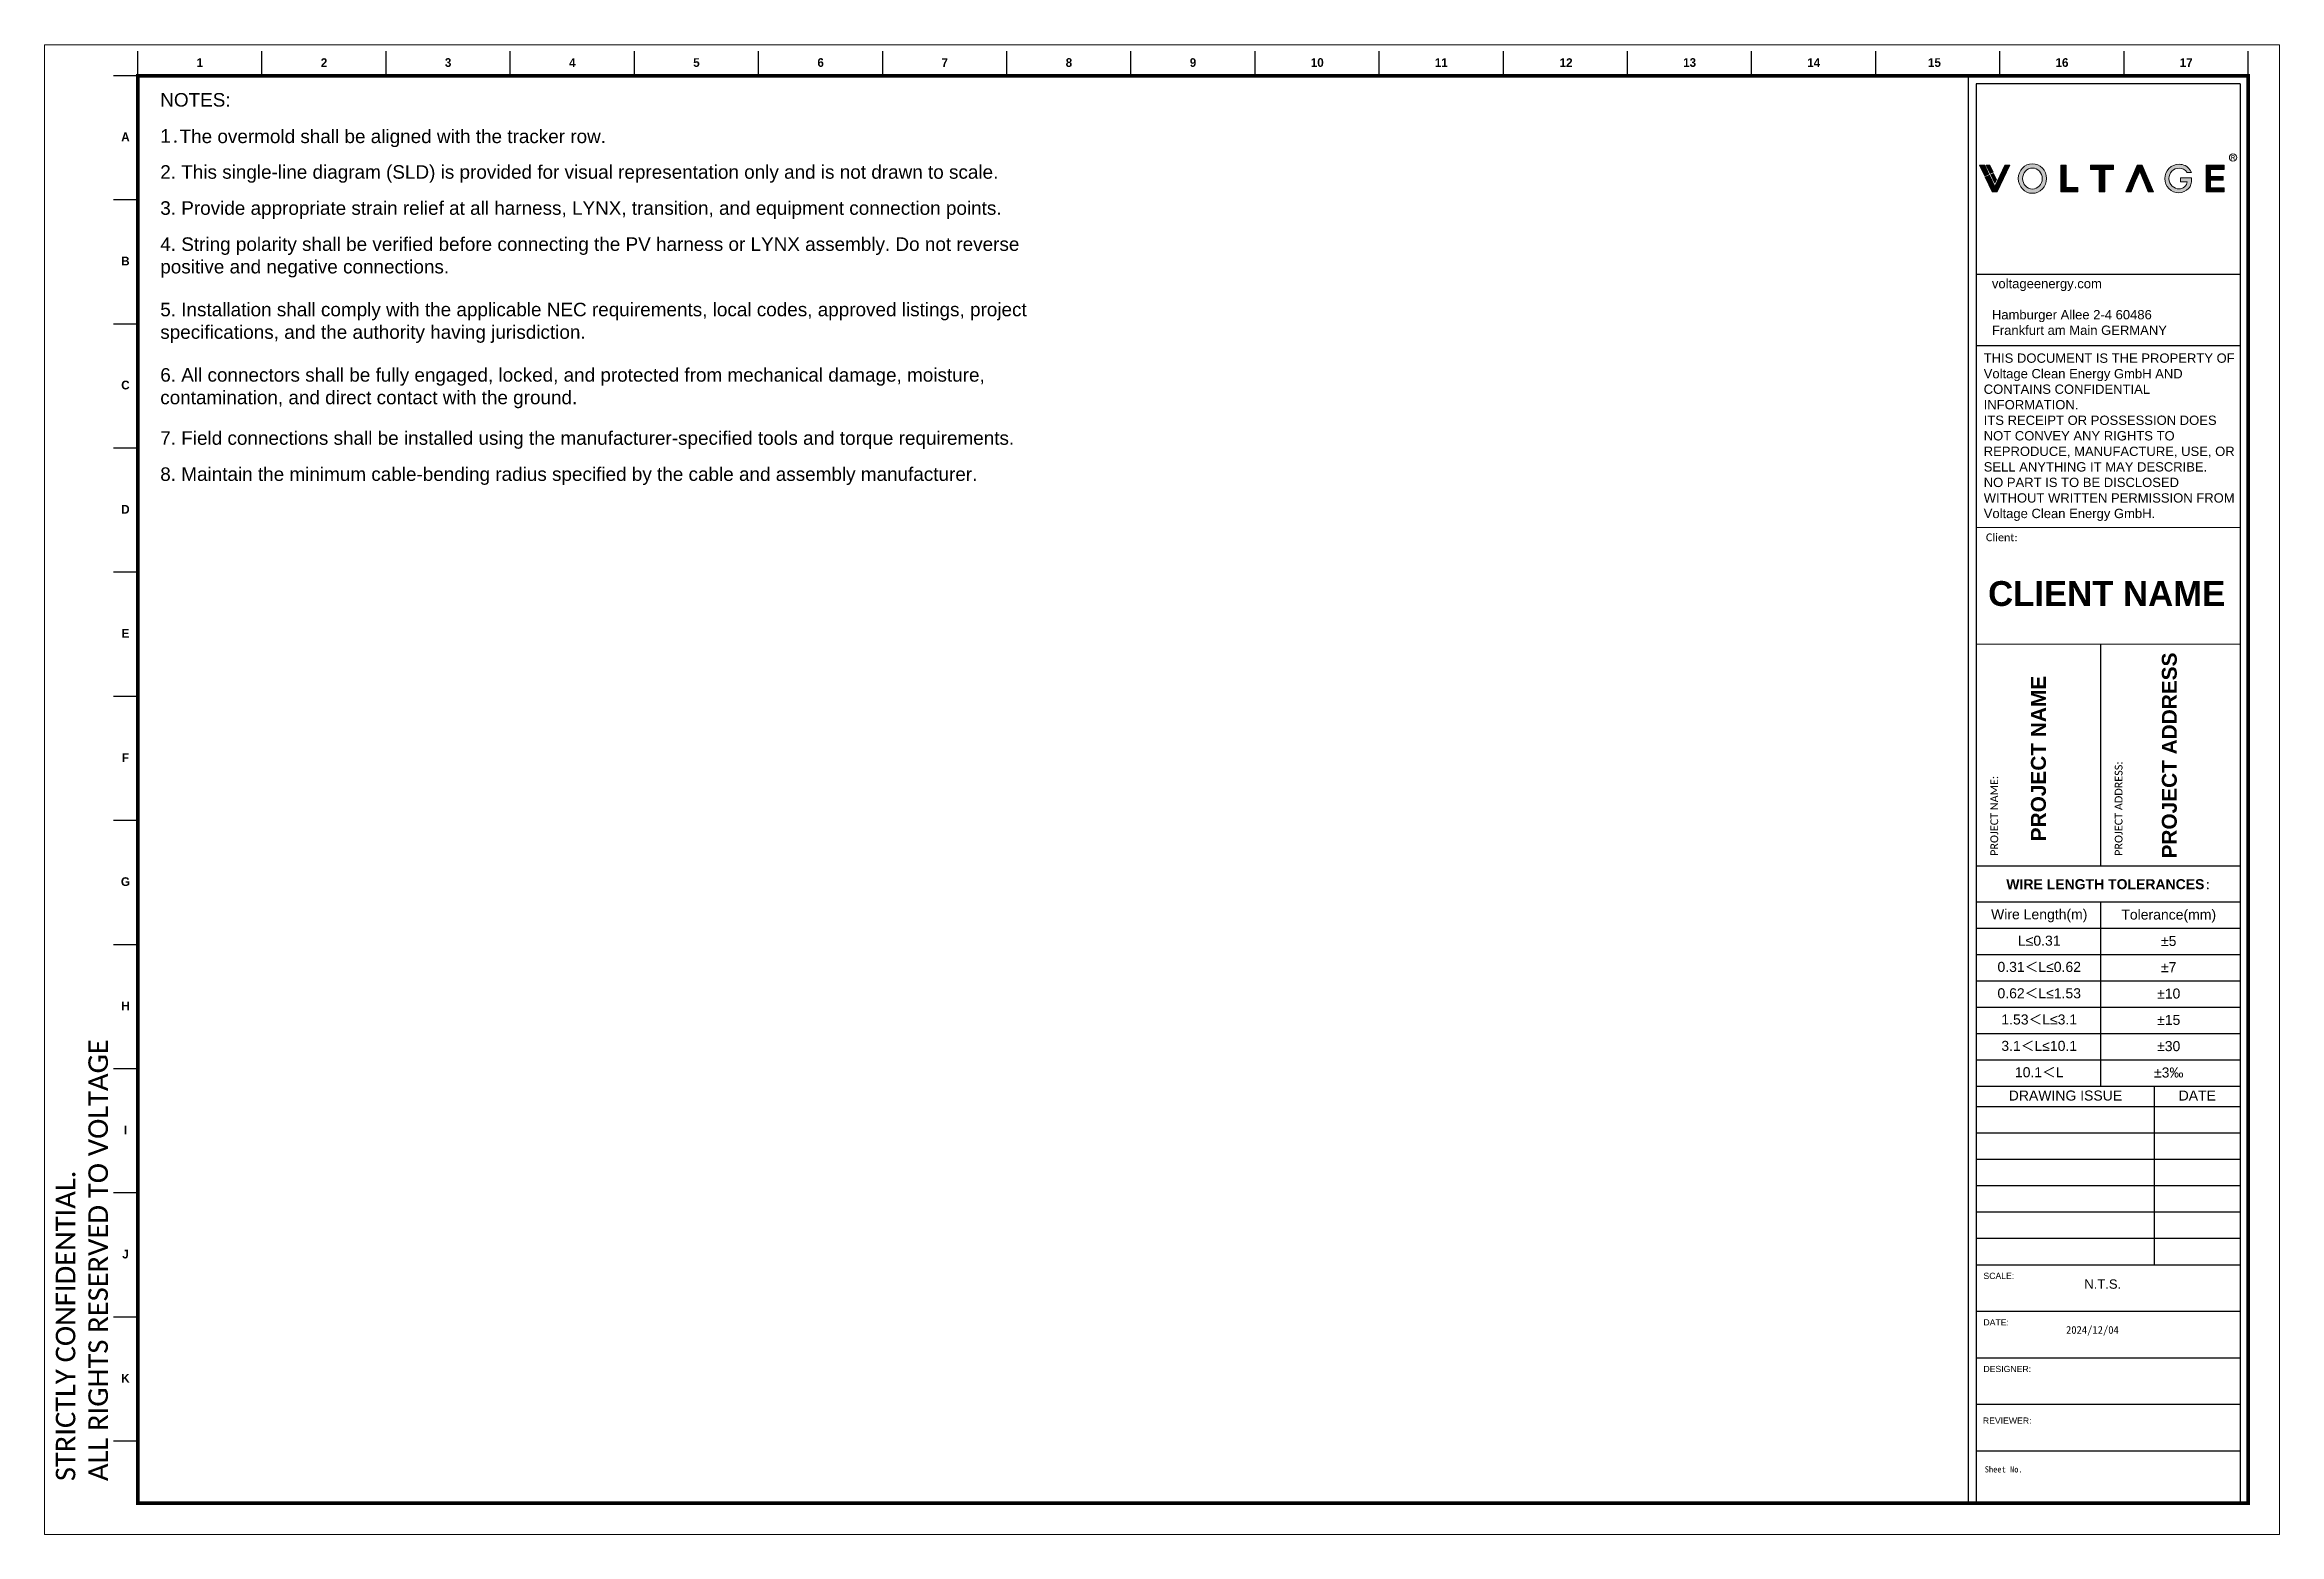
# Model space of a CAD drawing. Header units: millimetres. Extents: x 11482 to 13134, y 681 to 1782.
import ezdxf
from ezdxf.enums import TextEntityAlignment as Align

# ---------------------------------------------------------------- set-up
doc = ezdxf.new("R2010")
doc.units = ezdxf.units.MM
doc.layers.get('DEFPOINTS').update_dxf_attribs({"lineweight": 0})
for name, color, linetype in [('_U+56FE_U+5C42 1', 7, 'Continuous'), ('TB-FRAME', 7, 'Continuous'), ('TB-TEXT', 7, 'Continuous'), ('tb-tick-50', 5, 'Continuous')]:
    doc.layers.add(name, color=color, linetype=linetype)
doc.layers.add('G-ANNO-TEXT', color=231, linetype='Continuous', lineweight=30)
doc.styles.add('Arial', font='arial.ttf', dxfattribs={"height": 1.05})
doc.styles.add('Arial_3', font='arial.ttf', dxfattribs={"height": 1.225})
doc.styles.add('Arial_4', font='arial.ttf', dxfattribs={"height": 1.25})
doc.styles.add('B140', font='bold.shx', dxfattribs={"height": 5.6})
doc.styles.add('CALIBRI', font='calibri.ttf', dxfattribs={"height": 0.125})
doc.styles.get("Standard").update_dxf_attribs({"font": ''})
doc.styles.get('Standard').set_extended_font_data('SimSun')

# ---------------------------------------------------------------- blocks, each defined once
blk = doc.blocks.new('Frame1')
at = {"layer": '_U+56FE_U+5C42 1', "true_color": 0x003c70}
h = blk.add_hatch(color=156, dxfattribs=at)
h.dxf.hatch_style = 2
h.paths.add_polyline_path([(6503.5, 2968.7), (6506.5, 2970.1), (6503.5, 2976.6), (6499.8, 2976.6)])
h = blk.add_hatch(color=156, dxfattribs=at)
h.dxf.hatch_style = 2
h.paths.add_polyline_path([(6506.9, 2969.3), (6503.9, 2967.9), (6508.9, 2957.3), (6512.5, 2957.3), (6521.7, 2976.6), (6518, 2976.6), (6510.7, 2961.3)])
h = blk.add_hatch(color=156, dxfattribs=at)
h.dxf.hatch_style = 2
h.paths.add_polyline_path([(6507.5, 2970.5), (6509.5, 2971.5), (6507.1, 2976.6), (6504.6, 2976.6)])
h = blk.add_hatch(color=156, dxfattribs=at)
h.dxf.hatch_style = 2
h.paths.add_polyline_path([(6507.9, 2969.8), (6509.9, 2970.7), (6512, 2966.2), (6510.7, 2963.7)])
h = blk.add_hatch(color=156, dxfattribs=at)
h.dxf.hatch_style = 2
edge = h.paths.add_edge_path()
edge.add_spline(control_points=[(6537.9, 2977.6), (6532.3, 2977.6), (6527.7, 2972.8), (6527.7, 2966.9), (6527.7, 2961.1), (6532.3, 2956.3), (6537.9, 2956.3), (6543.5, 2956.3), (6548.1, 2961.1), (6548.1, 2966.9), (6548.1, 2972.8), (6543.5, 2977.6), (6537.9, 2977.6)], knot_values=[0, 0, 0, 0, 1, 1, 1, 2, 2, 2, 3, 3, 3, 4, 4, 4, 4], degree=3, periodic=0)
edge = h.paths.add_edge_path()
edge.add_spline(control_points=[(6537.9, 2959.4), (6534, 2959.4), (6530.8, 2962.8), (6530.8, 2966.9), (6530.8, 2971.1), (6534, 2974.5), (6537.9, 2974.5), (6541.8, 2974.5), (6545, 2971.1), (6545, 2966.9), (6545, 2962.8), (6541.8, 2959.4), (6537.9, 2959.4)], knot_values=[0, 0, 0, 0, 1, 1, 1, 2, 2, 2, 3, 3, 3, 4, 4, 4, 4], degree=3, periodic=0)
h = blk.add_hatch(color=156, dxfattribs=at)
h.dxf.hatch_style = 2
h.paths.add_polyline_path([(6570.6, 2960.5), (6570.6, 2957.3), (6558.4, 2957.3), (6558.4, 2976.6), (6562.2, 2976.6), (6562.2, 2960.5)])
h = blk.add_hatch(color=156, dxfattribs=at)
h.dxf.hatch_style = 2
h.paths.add_polyline_path([(6596.3, 2973.4), (6590, 2973.4), (6590, 2957.3), (6586.1, 2957.3), (6586.1, 2973.4), (6579.8, 2973.4), (6579.8, 2976.6), (6596.3, 2976.6)])
h = blk.add_hatch(color=156, dxfattribs=at)
h.dxf.hatch_style = 2
edge = h.paths.add_edge_path()
edge.add_spline(control_points=[(6615.2, 2972.2), (6615.8, 2973.5), (6608.9, 2957.3), (6608.9, 2957.3), (6608.9, 2957.3), (6605.3, 2957.3), (6605.3, 2957.3), (6605.3, 2957.3), (6613.4, 2976.6), (6613.4, 2976.6), (6613.4, 2976.6), (6617, 2976.6), (6617, 2976.6), (6617, 2976.6), (6625.1, 2957.3), (6625.1, 2957.3), (6625.1, 2957.3), (6621.4, 2957.3), (6621.4, 2957.3), (6621.4, 2957.3), (6615.2, 2972.2), (6615.2, 2972.2)], knot_values=[0, 0, 0, 0, 1, 1, 1, 2, 2, 2, 3, 3, 3, 4, 4, 4, 5, 5, 5, 6, 6, 6, 7, 7, 7, 7], degree=3, periodic=0)
h = blk.add_hatch(color=156, dxfattribs=at)
h.dxf.hatch_style = 2
edge = h.paths.add_edge_path()
edge.add_spline(control_points=[(6644.5, 2967.4), (6644.5, 2967.4), (6652.6, 2967.4), (6652.6, 2967.4), (6652.6, 2967.4), (6652.6, 2966.7), (6652.6, 2966.7), (6652.6, 2965.3), (6652.4, 2963.9), (6652.1, 2962.8), (6651.8, 2961.7), (6651.2, 2960.8), (6650.4, 2959.8), (6648.5, 2957.8), (6646.2, 2956.7), (6643.4, 2956.7), (6640.6, 2956.7), (6638.2, 2957.7), (6636.3, 2959.7), (6634.3, 2961.7), (6633.3, 2964.1), (6633.3, 2966.9), (6633.3, 2969.8), (6634.3, 2972.2), (6636.3, 2974.2), (6638.3, 2976.2), (6640.8, 2977.2), (6643.6, 2977.2), (6645.2, 2977.2), (6646.6, 2976.9), (6648, 2976.3), (6649.2, 2975.7), (6651.8, 2973.7), (6652.4, 2971.3), (6652.4, 2971.3), (6649.5, 2971.3), (6649.5, 2971.3), (6647.9, 2973.5), (6646, 2974.4), (6643.7, 2974.4), (6641.6, 2974.4), (6639.8, 2973.7), (6638.4, 2972.3), (6637, 2970.9), (6636.3, 2969.1), (6636.3, 2966.9), (6636.3, 2964.7), (6637.1, 2962.9), (6638.7, 2961.5), (6640.2, 2960.2), (6641.8, 2959.5), (6643.5, 2959.5), (6644.9, 2959.5), (6646.3, 2960), (6647.4, 2961), (6648.6, 2962), (6649.3, 2963.2), (6649.4, 2964.6), (6649.4, 2964.6), (6644.5, 2964.6), (6644.5, 2964.6), (6644.5, 2964.6), (6644.5, 2967.4), (6644.5, 2967.4)], knot_values=[0, 0, 0, 0, 1, 1, 1, 2, 2, 2, 3, 3, 3, 4, 4, 4, 5, 5, 5, 6, 6, 6, 7, 7, 7, 8, 8, 8, 9, 9, 9, 10, 10, 10, 11, 11, 11, 12, 12, 12, 13, 13, 13, 14, 14, 14, 15, 15, 15, 16, 16, 16, 17, 17, 17, 18, 18, 18, 19, 19, 19, 20, 20, 20, 21, 21, 21, 21], degree=3, periodic=0)
h = blk.add_hatch(color=156, dxfattribs=at)
h.dxf.hatch_style = 2
h.paths.add_polyline_path([(6676.1, 2973.5), (6676.1, 2976.6), (6666.1, 2976.6), (6663, 2976.6), (6663, 2973.5), (6663, 2968.4), (6663, 2965.7), (6663, 2960.2), (6663, 2957.3), (6666.1, 2957.3), (6676.1, 2957.3), (6676.1, 2960.2), (6666.1, 2960.2), (6666.1, 2965.7), (6675.4, 2965.7), (6675.4, 2968.4), (6666.1, 2968.4), (6666.1, 2973.5)])
at = {"color": 0}
for p, q in [((6491.7, 3041), (6491.7, 2012.4)), ((6687.6, 3035.3), (6497.4, 3035.3)), ((6497.4, 3035.3), (6497.4, 2012.4)), ((6687.6, 3035.3), (6687.6, 2012.4)), ((6497.4, 2898), (6687.8, 2898)), ((6497.4, 2846.7), (6687.8, 2846.7)), ((6687.6, 2471.4), (6497.4, 2471.4)), ((6687.6, 2445.5), (6497.4, 2445.5)), ((6687.6, 2426.5), (6497.4, 2426.5)), ((6687.6, 2407.6), (6497.4, 2407.6)), ((6687.6, 2388.6), (6497.4, 2388.6)), ((6687.6, 2388.6), (6497.4, 2388.6)), ((6687.6, 2369.7), (6497.4, 2369.7)), ((6687.6, 2350.7), (6497.4, 2350.7)), ((6687.6, 2331.8), (6497.4, 2331.8)), ((6687.6, 2312.8), (6497.4, 2312.8)), ((6687.6, 2312.8), (6497.4, 2312.8)), ((6625.7, 2312.8), (6625.7, 2184.3)), ((6687.6, 2298), (6497.4, 2298)), ((6687.6, 2279.1), (6497.4, 2279.1)), ((6687.6, 2260.1), (6497.4, 2260.1)), ((6687.6, 2241.2), (6497.4, 2241.2)), ((6687.6, 2222.2), (6497.4, 2222.2)), ((6687.6, 2203.2), (6497.4, 2203.2)), ((6497.4, 2184.3), (6687.6, 2184.3)), ((6497.4, 2184.3), (6687.8, 2184.3)), ((6497.4, 2150.7), (6687.6, 2150.7)), ((6497.4, 2117.2), (6687.6, 2117.2)), ((6497.4, 2083.7), (6687.6, 2083.7)), ((6497.4, 2050.1), (6687.6, 2050.1))]:
    blk.add_line(p, q, dxfattribs=at)
for points in [[(6587.1, 2471.4), (6587.1, 2631.5)], [(6587.1, 2312.8), (6587.1, 2445.5)]]:
    blk.add_lwpolyline(points)
at = {"layer": '_U+56FE_U+5C42 1', "lineweight": 0}
for points in [[(6503.5, 2968.7), (6506.5, 2970.1), (6503.5, 2976.6), (6499.8, 2976.6), (6503.5, 2968.7)], [(6506.9, 2969.3), (6503.9, 2967.9), (6508.9, 2957.3), (6512.5, 2957.3), (6521.7, 2976.6), (6518, 2976.6), (6510.7, 2961.3), (6506.9, 2969.3)], [(6507.5, 2970.5), (6509.5, 2971.5), (6507.1, 2976.6), (6504.6, 2976.6), (6507.5, 2970.5)], [(6507.9, 2969.8), (6509.9, 2970.7), (6512, 2966.2), (6510.7, 2963.7), (6507.9, 2969.8)], [(6570.6, 2960.5), (6570.6, 2957.3), (6558.4, 2957.3), (6558.4, 2976.6), (6562.2, 2976.6), (6562.2, 2960.5), (6570.6, 2960.5)], [(6596.3, 2973.4), (6590, 2973.4), (6590, 2957.3), (6586.1, 2957.3), (6586.1, 2973.4), (6579.8, 2973.4), (6579.8, 2976.6), (6596.3, 2976.6), (6596.3, 2973.4)], [(6676.1, 2973.5), (6676.1, 2976.6), (6666.1, 2976.6), (6663, 2976.6), (6663, 2973.5), (6663, 2968.4), (6663, 2965.7), (6663, 2960.2), (6663, 2957.3), (6666.1, 2957.3), (6676.1, 2957.3), (6676.1, 2960.2), (6666.1, 2960.2), (6666.1, 2965.7), (6675.4, 2965.7), (6675.4, 2968.4), (6666.1, 2968.4), (6666.1, 2973.5), (6676.1, 2973.5)]]:
    blk.add_lwpolyline(points, dxfattribs=at)
at = {"layer": '_U+56FE_U+5C42 1', "color": 156, "lineweight": 0, "true_color": 0x003c70}
blk.add_open_spline([(6685.1, 2982.1), (6685.1, 2980.6), (6683.9, 2979.4), (6682.4, 2979.4), (6681, 2979.4), (6679.8, 2980.6), (6679.8, 2982.1), (6679.8, 2983.5), (6681, 2984.7), (6682.4, 2984.7), (6683.9, 2984.7), (6685.1, 2983.5), (6685.1, 2982.1)], degree=3, knots=[0, 0, 0, 0, 1, 1, 1, 2, 2, 2, 3, 3, 3, 4, 4, 4, 4], dxfattribs=at)
at = {"layer": '_U+56FE_U+5C42 1', "lineweight": 0}
for points, knots in [([(6537.9, 2977.6), (6532.3, 2977.6), (6527.7, 2972.8), (6527.7, 2966.9), (6527.7, 2961.1), (6532.3, 2956.3), (6537.9, 2956.3), (6543.5, 2956.3), (6548.1, 2961.1), (6548.1, 2966.9), (6548.1, 2972.8), (6543.5, 2977.6), (6537.9, 2977.6)], [0, 0, 0, 0, 1, 1, 1, 2, 2, 2, 3, 3, 3, 4, 4, 4, 4]), ([(6537.9, 2959.4), (6534, 2959.4), (6530.8, 2962.8), (6530.8, 2966.9), (6530.8, 2971.1), (6534, 2974.5), (6537.9, 2974.5), (6541.8, 2974.5), (6545, 2971.1), (6545, 2966.9), (6545, 2962.8), (6541.8, 2959.4), (6537.9, 2959.4)], [0, 0, 0, 0, 1, 1, 1, 2, 2, 2, 3, 3, 3, 4, 4, 4, 4]), ([(6615.2, 2972.2), (6615.8, 2973.5), (6608.9, 2957.3), (6608.9, 2957.3), (6608.9, 2957.3), (6605.3, 2957.3), (6605.3, 2957.3), (6605.3, 2957.3), (6613.4, 2976.6), (6613.4, 2976.6), (6613.4, 2976.6), (6617, 2976.6), (6617, 2976.6), (6617, 2976.6), (6625.1, 2957.3), (6625.1, 2957.3), (6625.1, 2957.3), (6621.4, 2957.3), (6621.4, 2957.3), (6621.4, 2957.3), (6615.2, 2972.2), (6615.2, 2972.2)], [0, 0, 0, 0, 1, 1, 1, 2, 2, 2, 3, 3, 3, 4, 4, 4, 5, 5, 5, 6, 6, 6, 7, 7, 7, 7]), ([(6644.5, 2967.4), (6644.5, 2967.4), (6652.6, 2967.4), (6652.6, 2967.4), (6652.6, 2967.4), (6652.6, 2966.7), (6652.6, 2966.7), (6652.6, 2965.3), (6652.4, 2963.9), (6652.1, 2962.8), (6651.8, 2961.7), (6651.2, 2960.8), (6650.4, 2959.8), (6648.5, 2957.8), (6646.2, 2956.7), (6643.4, 2956.7), (6640.6, 2956.7), (6638.2, 2957.7), (6636.3, 2959.7), (6634.3, 2961.7), (6633.3, 2964.1), (6633.3, 2966.9), (6633.3, 2969.8), (6634.3, 2972.2), (6636.3, 2974.2), (6638.3, 2976.2), (6640.8, 2977.2), (6643.6, 2977.2), (6645.2, 2977.2), (6646.6, 2976.9), (6648, 2976.3), (6649.2, 2975.7), (6651.8, 2973.7), (6652.4, 2971.3), (6652.4, 2971.3), (6649.5, 2971.3), (6649.5, 2971.3), (6647.9, 2973.5), (6646, 2974.4), (6643.7, 2974.4), (6641.6, 2974.4), (6639.8, 2973.7), (6638.4, 2972.3), (6637, 2970.9), (6636.3, 2969.1), (6636.3, 2966.9), (6636.3, 2964.7), (6637.1, 2962.9), (6638.7, 2961.5), (6640.2, 2960.2), (6641.8, 2959.5), (6643.5, 2959.5), (6644.9, 2959.5), (6646.3, 2960), (6647.4, 2961), (6648.6, 2962), (6649.3, 2963.2), (6649.4, 2964.6), (6649.4, 2964.6), (6644.5, 2964.6), (6644.5, 2964.6), (6644.5, 2964.6), (6644.5, 2967.4), (6644.5, 2967.4)], [0, 0, 0, 0, 1, 1, 1, 2, 2, 2, 3, 3, 3, 4, 4, 4, 5, 5, 5, 6, 6, 6, 7, 7, 7, 8, 8, 8, 9, 9, 9, 10, 10, 10, 11, 11, 11, 12, 12, 12, 13, 13, 13, 14, 14, 14, 15, 15, 15, 16, 16, 16, 17, 17, 17, 18, 18, 18, 19, 19, 19, 20, 20, 20, 21, 21, 21, 21])]:
    blk.add_open_spline(points, degree=3, knots=knots, dxfattribs=at)
at = {"layer": 'DEFPOINTS', "color": 4, "linetype": 'Continuous', "flags": 128}
blk.add_lwpolyline([(5105.7, 1990), (5105.7, 3063.4), (6715.8, 3063.4), (6715.8, 1990)], close=True, dxfattribs=at)
at = {"layer": 'DEFPOINTS'}
for p in [(6676, 3049.1), (5195.2, 2034.7)]:
    blk.add_point(p, dxfattribs=at)
at = {"layer": 'TB-FRAME', "linetype": 'Continuous', "lineweight": 0}
for p, q in [((6497.4, 2715.6), (6687.8, 2715.6)), ((6497.4, 2631.5), (6687.8, 2631.5))]:
    blk.add_line(p, q, dxfattribs=at)
at = {"layer": 'TB-FRAME', "const_width": 2.68}
blk.add_lwpolyline([(5172.8, 3041), (6693.4, 3041), (6693.4, 2012.4), (5172.8, 2012.4)], close=True, dxfattribs=at)
at = {"layer": 'tb-tick-50', "flags": 128}
for points in [[(5172.8, 3041), (5172.8, 3058.7)], [(5262.2, 3041), (5262.2, 3058.7)], [(5351.7, 3041), (5351.7, 3058.7)], [(5441.1, 3041), (5441.1, 3058.7)], [(5530.6, 3041), (5530.6, 3058.7)], [(5620, 3041), (5620, 3058.7)], [(5709.5, 3041), (5709.5, 3058.7)], [(5798.9, 3041), (5798.9, 3058.7)], [(5888.4, 3041), (5888.4, 3058.7)], [(5977.8, 3041), (5977.8, 3058.7)], [(6067.3, 3041), (6067.3, 3058.7)], [(6156.7, 3041), (6156.7, 3058.7)], [(6246.2, 3041), (6246.2, 3058.7)], [(6335.6, 3041), (6335.6, 3058.7)], [(6425.1, 3041), (6425.1, 3058.7)], [(6514.5, 3041), (6514.5, 3058.7)], [(6604, 3041), (6604, 3058.7)], [(6693.4, 3041), (6693.4, 3058.7)], [(5172.8, 3041), (5155.2, 3041)], [(5172.8, 2951.6), (5155.2, 2951.6)], [(5172.8, 2862.1), (5155.2, 2862.1)], [(5172.8, 2772.7), (5155.2, 2772.7)], [(5172.8, 2683.2), (5155.2, 2683.2)], [(5172.8, 2593.8), (5155.2, 2593.8)], [(5172.8, 2504.3), (5155.2, 2504.3)], [(5172.8, 2414.9), (5155.2, 2414.9)], [(5172.8, 2325.4), (5155.2, 2325.4)], [(5172.8, 2236), (5155.2, 2236)], [(5172.8, 2146.5), (5155.2, 2146.5)], [(5172.8, 2057.1), (5155.2, 2057.1)]]:
    blk.add_lwpolyline(points, dxfattribs=at)
blk.add_text('Sheet No.', height=4.47).set_placement((6503.5, 2034.6))
at = {"insert": (6591.4, 2667.8), "char_height": 17.905, "width": 201.574, "attachment_point": 5, "style": 'Arial'}
blk.add_mtext('{\\fArial|b1|i0|c134|p34;CLIENT NAME}', dxfattribs=at)
at = {"char_height": 10.743, "attachment_point": 5, "rotation": 90, "style": 'Arial'}
for s, width, heights, insert in [('{\\fArial|b1|i0|c134|p34;PROJECT ADDRESS}', 228.612, [100.2], (6636.6, 2551.2)), ('{\\fArial|b1|i0|c134|p34;PROJECT NAME}', 200, [-11.1], (6542.3, 2549))]:
    blk.add_mtext_dynamic_manual_height_columns(s, width=width, gutter_width=5.25, heights=heights, dxfattribs=dict(at, insert=insert))
at = {"color": 0, "attachment_point": 2, "line_spacing_factor": 0.941778, "style": 'Arial_4'}
for s, insert, char_height, width in [('{\\fArial|b1|i0|c134|p34;WIRE LENGTH TOLERANCES\\fSimSun|b1|i0|c134|p2;:}', (6592.9, 2462.1), 7.212, 186.989), ('Wire Length(m)', (6542.8, 2440.4), 7.212, 186.989), ('Tolerance(mm)', (6636.1, 2440.2), 7.212, 186.989), ('L≤0.31', (6542.8, 2421.4), 7.21, 186.989), ('±5', (6636.1, 2421.2), 7.21, 186.989), ('0.31{\\fSimSun|b0|i0|c134|p2;＜}L≤0.62', (6542.8, 2402.5), 7.212, 186.989), ('±7', (6636.1, 2402.3), 7.21, 186.989), ('0.62{\\fSimSun|b0|i0|c134|p2;＜}L≤1.53', (6542.8, 2383.5), 7.212, 186.989), ('±10', (6636.1, 2383.3), 7.21, 186.989), ('1.53{\\fSimSun|b0|i0|c134|p2;＜}L≤3.1', (6542.8, 2364.6), 7.212, 186.989), ('±15', (6636.1, 2364.3), 7.21, 186.989), ('3.1{\\fSimSun|b0|i0|c134|p2;＜}L≤10.1', (6542.8, 2345.6), 7.212, 186.989), ('±30', (6636.1, 2345.4), 7.21, 186.989), ('10.1{\\fSimSun|b0|i0|c134|p2;＜}L', (6542.8, 2326.6), 7.212, 186.989), ('±3‰', (6636.1, 2326.4), 7.21, 186.989), ('DRAWING ISSUE', (6561.7, 2309.8), 7.212, 186.989), ('DATE', (6656.7, 2309.8), 7.21, 32.051)]:
    blk.add_mtext(s, dxfattribs=dict(at, insert=insert, char_height=char_height, width=width))
at = {"color": 18, "true_color": 0x000000, "insert": (5113.7, 2028.4), "char_height": 16.101, "width": 328.439, "attachment_point": 1, "rotation": 90, "style": 'Arial'}
blk.add_mtext('{\\fCalibri|b0|i0|c134|p34;\\H0.875x;\\C256;STRICTLY CONFIDENTIAL.\\PALL RIGHTS RESERVED TO VOLTAGE}', dxfattribs=at)
at = {"color": 0, "attachment_point": 1, "style": 'Arial'}
for s, insert, char_height, width in [('SCALE:', (6502.6, 2178.5), 4.47, 45.752), ('N.T.S.', (6575.3, 2173.7), 6.71, 101.99), ('DATE:', (6502.6, 2145), 4.47, 45.752), ('DESIGNER:', (6502.6, 2111.4), 4.47, 45.752), ('REVIEWER:', (6502.2, 2074.2), 4.47, 68.083)]:
    blk.add_mtext(s, dxfattribs=dict(at, insert=insert, char_height=char_height, width=width))
at = {"insert": (6562.1, 2140.1), "char_height": 5.59, "width": 57.919, "attachment_point": 1}
blk.add_mtext('2024/12/04', dxfattribs=at)
at = {"style": 'CALIBRI'}
for tag, height, p in [('DESIGNER', 5.59, (6559.3, 2111.6)), ('REVIEWER', 5.59, (6559.3, 2078)), ('PAGE', 11.6, (6561.3, 2041.7))]:
    blk.add_attdef(tag, text='', height=height, dxfattribs=at).set_placement(p, align=Align.TOP_LEFT)
at = {"layer": '_U+56FE_U+5C42 1', "color": 156, "lineweight": 0, "true_color": 0x003c70, "insert": (6680.9, 2980.6), "char_height": 3.029, "attachment_point": 7}
blk.add_mtext('\\fArial|b1|i0|c0|p34;\\W1;R', dxfattribs=at)
at = {"layer": 'G-ANNO-TEXT', "color": 7, "insert": (6508.7, 2894.6), "char_height": 6.714, "width": 182.306, "attachment_point": 1, "style": 'Arial_3'}
blk.add_mtext('voltageenergy.com\\P\\PHamburger Allee 2-4 60486\\PFrankfurt am Main GERMANY', dxfattribs=at)
at = {"layer": 'G-ANNO-TEXT', "color": 0, "insert": (6502.8, 2852.1), "char_height": 6.7142, "width": 180.276, "attachment_point": 1, "style": 'Arial_3'}
blk.add_mtext(' \\PTHIS DOCUMENT IS THE PROPERTY OF Voltage Clean Energy GmbH AND CONTAINS CONFIDENTIAL INFORMATION. \\PITS RECEIPT OR POSSESSION DOES NOT CONVEY ANY RIGHTS TO REPRODUCE, MANUFACTURE, USE, OR SELL ANYTHING IT MAY DESCRIBE. \\PNO PART IS TO BE DISCLOSED WITHOUT WRITTEN PERMISSION FROM Voltage Clean Energy GmbH.', dxfattribs=at)
at = {"layer": 'TB-TEXT', "style": 'CALIBRI'}
for s, p in [('PROJECT ADDRESS:', (6597.2, 2478.9)), ('PROJECT NAME:', (6507.6, 2478.9))]:
    blk.add_text(s, height=5.595, rotation=90, dxfattribs=at).set_placement(p, align=Align.TOP_LEFT)
at = {"layer": 'TB-TEXT', "insert": (6504.4, 2711.2), "char_height": 5.6, "width": 630.318, "attachment_point": 1, "style": 'CALIBRI'}
blk.add_mtext('Client:', dxfattribs=at)
at = {"layer": 'tb-tick-50', "char_height": 6.26, "attachment_point": 5, "style": 'B140'}
for s, insert, width in [('1', (5217.5, 3050.5), 89.448), ('2', (5307, 3050.5), 89.448), ('3', (5396.4, 3050.5), 89.448), ('4', (5485.9, 3050.5), 89.448), ('5', (5575.3, 3050.5), 89.448), ('6', (5664.8, 3050.5), 89.448), ('7', (5754.2, 3050.5), 89.448), ('8', (5843.7, 3050.5), 89.448), ('9', (5933.1, 3050.5), 89.448), ('10', (6022.6, 3050.5), 89.448), ('11', (6112, 3050.5), 89.448), ('12', (6201.9, 3050.5), 89.448), ('13', (6290.9, 3050.5), 89.448), ('14', (6380.3, 3050.5), 89.448), ('15', (6467.3, 3050.5), 89.448), ('16', (6559.2, 3050.5), 89.448), ('17', (6648.7, 3050.5), 89.448), ('A', (5163.9, 2997), 17.645), ('B', (5163.9, 2907.5), 17.645), ('C', (5163.9, 2818.1), 17.645), ('D', (5163.9, 2728.6), 17.645), ('E', (5163.9, 2639.2), 17.645), ('F', (5163.9, 2549.7), 17.645), ('G', (5163.9, 2460.3), 17.645), ('H', (5163.9, 2370.8), 17.645), ('I', (5164, 2281.4), 17.645), ('J', (5163.9, 2191.9), 17.645), ('K', (5163.9, 2102.5), 17.645)]:
    blk.add_mtext(s, dxfattribs=dict(at, insert=insert, width=width))
blk = doc.blocks.new('SLD_NOTES')
at = {"insert": (0, 0), "char_height": 10, "attachment_point": 1}
blk.add_mtext_dynamic_manual_height_columns('\\pxsm0.8;{\\fArial|b0|i0|c0|p34;NOTES:\\P\\P1\\fSimSun|b0|i0|c134|p2;.\\P\\P\\fArial|b0|i0|c0|p34;2. This single-line diagram (SLD) is provided for visual representation only and is not drawn to scale.\\P\\P3. Provide appropriate strain relief at all harness, LYNX, transition, and equipment connection points.\\P\\P\\psm1;4. String polarity shall be verified before connecting the PV harness or LYNX assembly. Do not reverse positive and\\fArial|b0|i0|c134|p34; \\fArial|b0|i0|c0|p34;negative connections.\\P\\psm0.9;\\P\\psm1;5. Installation shall comply with the applicable NEC requirements,\\fArial|b0|i0|c134|p34; \\fArial|b0|i0|c0|p34;local codes, approved listings, project specifications, and the authority having jurisdiction.\\P\\psm0.9;\\P\\psm1;6. All connectors shall be fully engaged, locked, and protected from mechanical damage, moisture,\\fArial|b0|i0|c134|p34; \\fArial|b0|i0|c0|p34;contamination, and direct\\fArial|b0|i0|c134|p34; \\fArial|b0|i0|c0|p34;contact with the ground.\\P\\psm0.8;\\P7. Field connections shall be installed using the manufacturer-specified tools and torque requirements.\\P\\P8. Maintain the minimum cable-bending radius specified by the cable and assembly manufacturer.}', width=644.632, gutter_width=12.5, heights=[-291], dxfattribs=at)
at = {"style": 'Arial'}
blk.add_attdef('NOTE1', (14.3, -37), '', height=10, dxfattribs=at)

msp = doc.modelspace()

# ---------------------------------------------------------------- block references
at = {"xscale": 1.026, "yscale": 1.026, "zscale": 1.026}
msp.add_blockref('Frame1', (6243.6, -1360.9), dxfattribs=at)
msp.add_blockref('SLD_NOTES', (11567.5, 1746.4)).add_auto_attribs({'NOTE1': 'The overmold shall be aligned with the tracker row.'})

doc.saveas('drawing.dxf')
